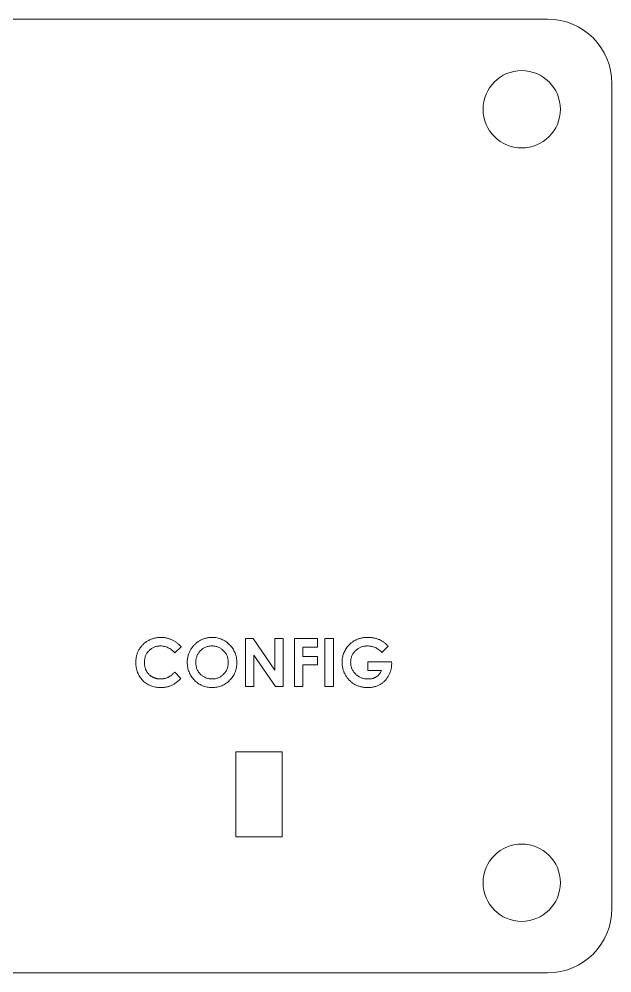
# Model space of a CAD drawing. Header units: millimetres. Extents: x -7.7 to 38.3, y -0.9 to 36.1.
# Drawn here: x 15.3 to 38.3, y -0.88 to 36.12 of the extents above; entities that cross this region are included whole.
import ezdxf

# ---------------------------------------------------------------- set-up
doc = ezdxf.new("R2010")
doc.units = ezdxf.units.MM

msp = doc.modelspace()

# ---------------------------------------------------------------- linework, layer by layer
at = {"color": 7, "linetype": 'Continuous', "lineweight": 15}
for p, q in [((-5.2, 36.119), (35.8, 36.119)), ((38.3, 1.619), (38.3, 33.619)), ((24.08, 12.087), (24.379, 12.087)), ((24.08, 10.235), (24.08, 12.087)), ((24.379, 12.087), (25.22, 10.869)), ((25.22, 10.869), (25.22, 12.087)), ((25.22, 12.087), (25.552, 12.087)), ((25.552, 12.087), (25.552, 10.235)), ((25.979, 12.087), (26.882, 12.087)), ((25.979, 10.235), (25.979, 12.087)), ((26.882, 12.087), (26.882, 11.755)), ((27.167, 12.087), (27.499, 12.087)), ((27.167, 10.235), (27.167, 12.087)), ((27.499, 12.087), (27.499, 10.235)), ((21.587, 11.766), (21.343, 11.533)), ((26.882, 11.755), (26.312, 11.755)), ((26.312, 11.755), (26.312, 11.399)), ((29.624, 11.793), (29.372, 11.552)), ((25.25, 10.235), (24.412, 11.45)), ((24.412, 11.45), (24.412, 10.235)), ((26.312, 11.399), (26.882, 11.399)), ((26.882, 11.399), (26.882, 11.066)), ((28.829, 10.853), (28.829, 11.185)), ((28.829, 11.185), (29.752, 11.185)), ((29.752, 11.185), (29.755, 11.106)), ((21.343, 10.79), (21.579, 10.541)), ((26.312, 11.066), (26.312, 10.235)), ((26.882, 11.066), (26.312, 11.066)), ((29.36, 10.853), (28.829, 10.853)), ((24.412, 10.235), (24.08, 10.235)), ((25.552, 10.235), (25.25, 10.235)), ((26.312, 10.235), (25.979, 10.235)), ((27.499, 10.235), (27.167, 10.235)), ((23.711, 7.693), (25.511, 7.693)), ((23.711, 4.393), (23.711, 7.693)), ((25.511, 7.693), (25.511, 4.393)), ((25.511, 4.393), (23.711, 4.393)), ((35.8, -0.881), (-5.2, -0.881))]:
    msp.add_line(p, q, dxfattribs=at)
for centre in [(34.8, 32.619), (34.8, 2.619)]:
    msp.add_circle(centre, 1.5, dxfattribs=at)
for centre, start, end in [((35.8, 33.619), 0, 90), ((35.8, 1.619), 270, 0)]:
    msp.add_arc(centre, 2.5, start, end, dxfattribs=at)
for points, knots in [([(19.83, 11.164), (19.83, 11.187), (19.83, 11.232), (19.837, 11.299), (19.846, 11.364), (19.86, 11.426), (19.877, 11.487), (19.898, 11.546), (19.923, 11.602), (19.951, 11.657), (19.983, 11.71), (20.019, 11.76), (20.058, 11.807), (20.101, 11.852), (20.146, 11.894), (20.196, 11.933), (20.248, 11.97), (20.303, 12.004), (20.361, 12.035), (20.419, 12.062), (20.48, 12.084), (20.541, 12.103), (20.603, 12.117), (20.666, 12.128), (20.731, 12.133), (20.774, 12.134), (20.796, 12.135)], [0, 0, 0, 0, 0.0446633, 0.0885118, 0.1309256, 0.172904, 0.2140001, 0.254985, 0.2952913, 0.3357724, 0.3761808, 0.4161784, 0.4563501, 0.4965122, 0.5370406, 0.5781187, 0.6197246, 0.662422, 0.705299, 0.74743, 0.789433, 0.8312674, 0.8728251, 0.9148701, 0.957027, 1, 1, 1, 1]), ([(20.796, 12.135), (20.815, 12.135), (20.852, 12.134), (20.908, 12.129), (20.963, 12.122), (21.017, 12.111), (21.071, 12.098), (21.124, 12.081), (21.177, 12.062), (21.229, 12.039), (21.28, 12.014), (21.329, 11.986), (21.377, 11.956), (21.422, 11.923), (21.466, 11.888), (21.508, 11.85), (21.549, 11.809), (21.574, 11.781), (21.587, 11.766)], [0, 0, 0, 0, 0.062276, 0.123904, 0.185067, 0.24684, 0.308435, 0.370241, 0.432587, 0.495925, 0.559351, 0.621943, 0.684393, 0.746986, 0.809441, 0.872508, 0.935769, 1, 1, 1, 1]), ([(21.824, 11.162), (21.824, 11.184), (21.825, 11.228), (21.832, 11.292), (21.841, 11.355), (21.856, 11.417), (21.873, 11.478), (21.896, 11.537), (21.922, 11.595), (21.952, 11.651), (21.985, 11.705), (22.022, 11.757), (22.062, 11.805), (22.104, 11.851), (22.15, 11.894), (22.199, 11.934), (22.251, 11.971), (22.305, 12.005), (22.361, 12.036), (22.42, 12.062), (22.478, 12.085), (22.539, 12.103), (22.6, 12.118), (22.662, 12.127), (22.725, 12.134), (22.768, 12.135), (22.789, 12.135)], [0, 0, 0, 0, 0.043114, 0.085683, 0.127594, 0.169059, 0.210432, 0.251811, 0.293444, 0.335381, 0.377477, 0.418688, 0.459873, 0.500873, 0.541873, 0.583212, 0.624763, 0.666988, 0.70937, 0.751103, 0.792568, 0.833545, 0.874827, 0.916018, 0.957859, 1, 1, 1, 1]), ([(22.789, 12.135), (22.822, 12.134), (22.885, 12.132), (22.979, 12.119), (23.069, 12.096), (23.155, 12.065), (23.238, 12.025), (23.318, 11.976), (23.394, 11.917), (23.466, 11.851), (23.532, 11.779), (23.589, 11.701), (23.638, 11.62), (23.679, 11.535), (23.709, 11.446), (23.731, 11.352), (23.745, 11.255), (23.747, 11.189), (23.747, 11.156)], [0, 0, 0, 0, 0.063396, 0.125157, 0.185649, 0.245977, 0.306108, 0.367351, 0.429902, 0.49454, 0.559373, 0.62241, 0.684357, 0.745807, 0.80743, 0.869996, 0.933928, 1, 1, 1, 1]), ([(28.074, 11.811), (28.087, 11.824), (28.111, 11.851), (28.149, 11.887), (28.188, 11.922), (28.229, 11.953), (28.271, 11.982), (28.315, 12.009), (28.36, 12.033), (28.406, 12.054), (28.454, 12.074), (28.503, 12.09), (28.553, 12.104), (28.605, 12.115), (28.658, 12.124), (28.712, 12.13), (28.768, 12.134), (28.806, 12.135), (28.825, 12.135)], [0, 0, 0, 0, 0.063787, 0.126616, 0.188343, 0.249479, 0.309864, 0.370656, 0.430675, 0.491278, 0.551874, 0.613065, 0.675167, 0.737705, 0.801473, 0.866116, 0.93226, 1, 1, 1, 1]), ([(28.825, 12.135), (28.845, 12.135), (28.884, 12.134), (28.943, 12.13), (29.001, 12.123), (29.058, 12.113), (29.114, 12.101), (29.169, 12.086), (29.224, 12.068), (29.259, 12.054), (29.277, 12.047)], [0, 0, 0, 0, 0.128976, 0.256614, 0.382375, 0.50745, 0.631232, 0.754221, 0.877301, 1, 1, 1, 1]), ([(29.277, 12.047), (29.291, 12.041), (29.322, 12.028), (29.365, 12.004), (29.409, 11.977), (29.453, 11.947), (29.496, 11.913), (29.539, 11.876), (29.582, 11.836), (29.61, 11.807), (29.624, 11.793)], [0, 0, 0, 0, 0.111799, 0.227396, 0.345657, 0.4674, 0.594208, 0.724678, 0.859647, 1, 1, 1, 1]), ([(20.783, 11.802), (20.762, 11.802), (20.72, 11.801), (20.658, 11.792), (20.598, 11.778), (20.541, 11.757), (20.487, 11.731), (20.435, 11.7), (20.387, 11.662), (20.341, 11.619), (20.299, 11.572), (20.262, 11.522), (20.231, 11.469), (20.206, 11.414), (20.186, 11.355), (20.172, 11.294), (20.164, 11.23), (20.163, 11.187), (20.162, 11.165)], [0, 0, 0, 0, 0.064715, 0.127707, 0.188882, 0.249158, 0.309661, 0.370225, 0.432332, 0.495782, 0.559304, 0.621861, 0.683322, 0.744523, 0.806088, 0.868994, 0.933419, 1, 1, 1, 1]), ([(21.343, 11.533), (21.322, 11.555), (21.282, 11.596), (21.217, 11.652), (21.149, 11.698), (21.08, 11.736), (21.009, 11.766), (20.935, 11.787), (20.86, 11.8), (20.809, 11.802), (20.783, 11.802)], [0, 0, 0, 0, 0.139406, 0.272304, 0.399525, 0.522811, 0.642663, 0.761023, 0.879801, 1, 1, 1, 1]), ([(22.784, 11.802), (22.763, 11.802), (22.72, 11.801), (22.657, 11.792), (22.597, 11.778), (22.539, 11.758), (22.485, 11.732), (22.432, 11.701), (22.383, 11.663), (22.337, 11.621), (22.295, 11.574), (22.258, 11.524), (22.227, 11.47), (22.201, 11.414), (22.181, 11.354), (22.167, 11.291), (22.158, 11.225), (22.157, 11.181), (22.156, 11.158)], [0, 0, 0, 0, 0.064609, 0.127512, 0.188521, 0.248708, 0.308598, 0.368812, 0.429888, 0.492802, 0.555743, 0.617485, 0.678969, 0.740198, 0.80236, 0.866245, 0.931707, 1, 1, 1, 1]), ([(23.415, 11.16), (23.414, 11.182), (23.413, 11.226), (23.405, 11.289), (23.39, 11.351), (23.37, 11.409), (23.344, 11.465), (23.313, 11.518), (23.275, 11.569), (23.232, 11.616), (23.185, 11.66), (23.135, 11.698), (23.083, 11.731), (23.028, 11.757), (22.971, 11.777), (22.911, 11.792), (22.848, 11.801), (22.806, 11.802), (22.784, 11.802)], [0, 0, 0, 0, 0.065939, 0.129791, 0.192175, 0.253617, 0.314719, 0.376282, 0.438973, 0.503175, 0.567329, 0.629651, 0.69065, 0.751238, 0.811754, 0.872788, 0.93554, 1, 1, 1, 1]), ([(27.831, 11.171), (27.832, 11.201), (27.833, 11.261), (27.845, 11.348), (27.864, 11.433), (27.891, 11.515), (27.925, 11.594), (27.967, 11.67), (28.017, 11.743), (28.055, 11.788), (28.074, 11.811)], [0, 0, 0, 0, 0.129256, 0.255242, 0.378902, 0.501424, 0.623259, 0.746437, 0.87137, 1, 1, 1, 1]), ([(28.815, 11.802), (28.793, 11.802), (28.748, 11.801), (28.683, 11.792), (28.62, 11.778), (28.561, 11.758), (28.504, 11.731), (28.449, 11.7), (28.398, 11.662), (28.35, 11.619), (28.307, 11.572), (28.269, 11.522), (28.236, 11.47), (28.21, 11.415), (28.189, 11.358), (28.175, 11.297), (28.166, 11.235), (28.164, 11.193), (28.164, 11.171)], [0, 0, 0, 0, 0.067188, 0.131929, 0.195189, 0.257128, 0.318843, 0.380493, 0.443219, 0.507125, 0.570712, 0.632482, 0.693253, 0.753131, 0.813458, 0.873863, 0.93611, 1, 1, 1, 1]), ([(29.372, 11.552), (29.352, 11.572), (29.313, 11.611), (29.249, 11.662), (29.183, 11.705), (29.115, 11.741), (29.043, 11.769), (28.969, 11.788), (28.893, 11.8), (28.842, 11.802), (28.815, 11.802)], [0, 0, 0, 0, 0.134447, 0.263807, 0.389241, 0.511496, 0.632427, 0.753439, 0.87526, 1, 1, 1, 1]), ([(20.791, 10.188), (20.757, 10.189), (20.689, 10.19), (20.59, 10.203), (20.496, 10.225), (20.407, 10.255), (20.322, 10.294), (20.242, 10.341), (20.167, 10.397), (20.098, 10.461), (20.035, 10.532), (19.979, 10.607), (19.934, 10.689), (19.895, 10.775), (19.866, 10.865), (19.845, 10.961), (19.832, 11.061), (19.83, 11.129), (19.83, 11.164)], [0, 0, 0, 0, 0.067376, 0.131837, 0.194461, 0.255346, 0.315588, 0.375627, 0.436138, 0.497779, 0.55947, 0.620278, 0.680788, 0.741492, 0.803215, 0.866493, 0.93191, 1, 1, 1, 1]), ([(20.162, 11.165), (20.162, 11.15), (20.162, 11.119), (20.166, 11.074), (20.173, 11.03), (20.182, 10.988), (20.193, 10.947), (20.206, 10.907), (20.222, 10.869), (20.241, 10.831), (20.262, 10.796), (20.285, 10.763), (20.31, 10.731), (20.337, 10.701), (20.367, 10.674), (20.398, 10.648), (20.431, 10.624), (20.466, 10.603), (20.503, 10.583), (20.541, 10.566), (20.58, 10.552), (20.62, 10.541), (20.661, 10.531), (20.703, 10.525), (20.746, 10.521), (20.775, 10.52), (20.79, 10.52)], [0, 0, 0, 0, 0.045986, 0.090639, 0.134485, 0.177331, 0.219265, 0.260785, 0.302317, 0.343436, 0.384181, 0.424376, 0.464181, 0.504012, 0.543822, 0.583802, 0.624419, 0.665548, 0.706675, 0.747827, 0.788895, 0.830219, 0.871707, 0.913734, 0.956588, 1, 1, 1, 1]), ([(22.792, 10.188), (22.758, 10.189), (22.691, 10.19), (22.593, 10.205), (22.499, 10.226), (22.41, 10.259), (22.325, 10.299), (22.245, 10.349), (22.169, 10.408), (22.099, 10.475), (22.035, 10.549), (21.978, 10.626), (21.93, 10.707), (21.892, 10.792), (21.861, 10.879), (21.84, 10.971), (21.827, 11.065), (21.825, 11.13), (21.824, 11.162)], [0, 0, 0, 0, 0.066749, 0.131152, 0.193732, 0.255326, 0.316388, 0.378027, 0.440406, 0.504557, 0.568658, 0.630986, 0.692288, 0.752615, 0.8132, 0.874016, 0.936158, 1, 1, 1, 1]), ([(22.156, 11.158), (22.157, 11.132), (22.159, 11.083), (22.169, 11.01), (22.187, 10.941), (22.212, 10.877), (22.244, 10.817), (22.284, 10.761), (22.33, 10.709), (22.366, 10.678), (22.384, 10.663)], [0, 0, 0, 0, 0.134807, 0.264199, 0.388462, 0.509942, 0.63041, 0.750671, 0.873455, 1, 1, 1, 1]), ([(22.791, 10.52), (22.812, 10.521), (22.854, 10.522), (22.916, 10.531), (22.975, 10.545), (23.031, 10.565), (23.086, 10.591), (23.138, 10.624), (23.187, 10.661), (23.233, 10.704), (23.276, 10.751), (23.313, 10.802), (23.345, 10.855), (23.37, 10.911), (23.391, 10.969), (23.404, 11.031), (23.413, 11.095), (23.414, 11.138), (23.415, 11.16)], [0, 0, 0, 0, 0.064147, 0.126212, 0.186841, 0.246936, 0.307256, 0.368151, 0.430071, 0.493875, 0.557981, 0.62087, 0.682525, 0.744036, 0.805889, 0.868968, 0.933247, 1, 1, 1, 1]), ([(23.747, 11.156), (23.747, 11.123), (23.745, 11.057), (23.732, 10.961), (23.71, 10.869), (23.679, 10.781), (23.64, 10.696), (23.592, 10.616), (23.534, 10.539), (23.47, 10.468), (23.398, 10.402), (23.323, 10.345), (23.244, 10.296), (23.161, 10.256), (23.074, 10.226), (22.983, 10.204), (22.889, 10.19), (22.825, 10.189), (22.792, 10.188)], [0, 0, 0, 0, 0.065722, 0.129508, 0.191722, 0.253161, 0.314316, 0.375952, 0.43862, 0.502973, 0.567129, 0.629552, 0.690477, 0.751072, 0.811668, 0.872929, 0.935501, 1, 1, 1, 1]), ([(28.834, 10.188), (28.81, 10.188), (28.763, 10.189), (28.694, 10.195), (28.627, 10.205), (28.562, 10.219), (28.498, 10.236), (28.437, 10.258), (28.377, 10.283), (28.32, 10.312), (28.265, 10.346), (28.213, 10.382), (28.164, 10.422), (28.117, 10.465), (28.074, 10.512), (28.033, 10.561), (27.997, 10.614), (27.962, 10.67), (27.932, 10.729), (27.905, 10.788), (27.882, 10.849), (27.864, 10.912), (27.849, 10.975), (27.839, 11.039), (27.833, 11.104), (27.832, 11.149), (27.831, 11.171)], [0, 0, 0, 0, 0.045173, 0.089546, 0.132813, 0.175102, 0.21703, 0.25838, 0.299576, 0.340708, 0.381538, 0.421942, 0.462115, 0.502433, 0.542752, 0.583407, 0.624663, 0.666792, 0.708988, 0.750686, 0.792055, 0.833203, 0.874439, 0.915873, 0.957656, 1, 1, 1, 1]), ([(28.164, 11.171), (28.164, 11.149), (28.165, 11.105), (28.175, 11.04), (28.19, 10.978), (28.212, 10.919), (28.239, 10.862), (28.273, 10.808), (28.313, 10.757), (28.358, 10.709), (28.408, 10.664), (28.462, 10.626), (28.518, 10.593), (28.577, 10.567), (28.639, 10.546), (28.704, 10.531), (28.771, 10.522), (28.817, 10.521), (28.841, 10.52)], [0, 0, 0, 0, 0.063879, 0.125851, 0.186472, 0.246476, 0.306258, 0.366951, 0.428861, 0.492569, 0.556606, 0.619087, 0.681049, 0.742785, 0.804896, 0.867849, 0.932933, 1, 1, 1, 1]), ([(29.755, 11.106), (29.754, 11.086), (29.754, 11.045), (29.748, 10.985), (29.738, 10.925), (29.724, 10.867), (29.707, 10.808), (29.684, 10.751), (29.659, 10.695), (29.63, 10.64), (29.597, 10.587), (29.562, 10.537), (29.525, 10.489), (29.485, 10.445), (29.443, 10.405), (29.399, 10.368), (29.352, 10.334), (29.304, 10.303), (29.252, 10.276), (29.199, 10.252), (29.143, 10.232), (29.086, 10.216), (29.026, 10.203), (28.964, 10.195), (28.9, 10.189), (28.856, 10.188), (28.834, 10.188)], [0, 0, 0, 0, 0.041954, 0.083833, 0.125322, 0.166815, 0.208475, 0.250643, 0.293094, 0.336442, 0.379594, 0.421656, 0.462988, 0.503718, 0.543863, 0.583608, 0.623143, 0.663013, 0.702932, 0.742888, 0.783652, 0.824851, 0.866926, 0.910066, 0.954212, 1, 1, 1, 1]), ([(20.79, 10.52), (20.814, 10.521), (20.863, 10.522), (20.935, 10.533), (21.003, 10.552), (21.057, 10.573), (21.1, 10.594), (21.132, 10.614), (21.166, 10.635), (21.2, 10.66), (21.235, 10.688), (21.27, 10.72), (21.307, 10.753), (21.331, 10.777), (21.343, 10.79)], [0, 0, 0, 0, 0.117048, 0.22997, 0.340704, 0.449355, 0.505557, 0.565303, 0.628205, 0.694729, 0.765019, 0.83958, 0.91775, 1, 1, 1, 1]), ([(28.841, 10.52), (28.856, 10.52), (28.886, 10.521), (28.93, 10.525), (28.972, 10.531), (29.012, 10.54), (29.05, 10.551), (29.087, 10.565), (29.122, 10.581), (29.154, 10.6), (29.186, 10.622), (29.215, 10.647), (29.244, 10.674), (29.271, 10.704), (29.295, 10.737), (29.319, 10.773), (29.341, 10.811), (29.354, 10.839), (29.36, 10.853)], [0, 0, 0, 0, 0.069349, 0.136147, 0.200555, 0.262794, 0.323422, 0.382464, 0.440964, 0.498292, 0.555828, 0.614284, 0.673681, 0.734765, 0.797555, 0.862276, 0.929671, 1, 1, 1, 1]), ([(21.579, 10.541), (21.563, 10.525), (21.53, 10.494), (21.481, 10.45), (21.432, 10.41), (21.385, 10.373), (21.338, 10.34), (21.291, 10.311), (21.245, 10.286), (21.2, 10.265), (21.154, 10.246), (21.107, 10.231), (21.058, 10.217), (21.007, 10.207), (20.956, 10.198), (20.902, 10.192), (20.847, 10.188), (20.81, 10.188), (20.791, 10.188)], [0, 0, 0, 0, 0.077783, 0.151816, 0.22254, 0.290278, 0.354641, 0.415798, 0.474709, 0.530426, 0.58558, 0.640906, 0.697901, 0.75542, 0.814521, 0.874462, 0.93667, 1, 1, 1, 1]), ([(22.384, 10.663), (22.399, 10.651), (22.429, 10.629), (22.476, 10.6), (22.524, 10.575), (22.574, 10.555), (22.626, 10.539), (22.68, 10.528), (22.735, 10.522), (22.772, 10.521), (22.791, 10.52)], [0, 0, 0, 0, 0.127991, 0.253098, 0.376184, 0.498936, 0.621526, 0.745707, 0.871575, 1, 1, 1, 1])]:
    msp.add_open_spline(points, degree=3, knots=knots, dxfattribs=at)

doc.saveas('drawing.dxf')
